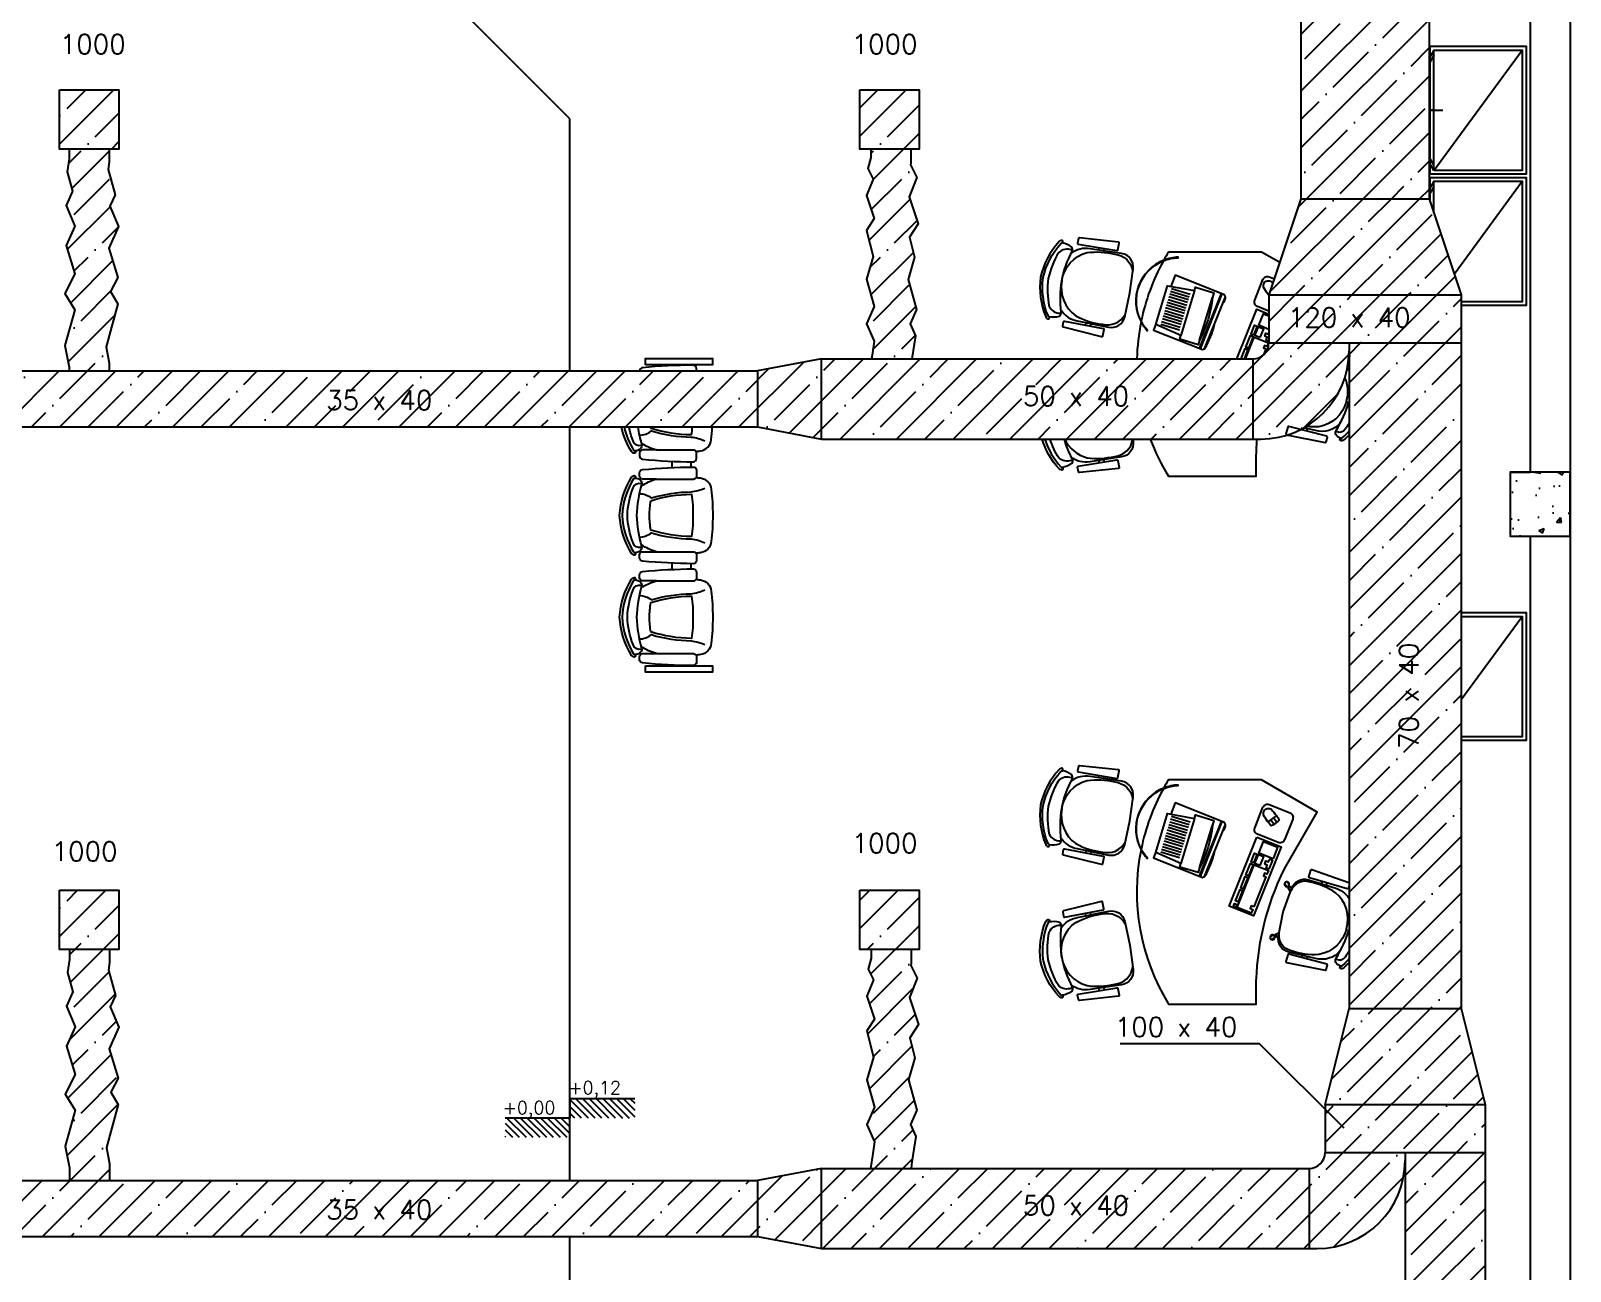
# Model space of a CAD drawing. Extents: x 372.3 to 443.5, y -41.5 to 0.6.
# Drawn here: x 420.88 to 430.5, y -18.03 to -10.28 of the extents above; entities that cross this region are included whole.
import ezdxf

# ---------------------------------------------------------------- set-up
doc = ezdxf.new("R2010")
doc.units = 0
doc.header["$MEASUREMENT"] = 0
doc.layers.get('0').update_dxf_attribs({"linetype": 'CONTINUOUS'})
for name, color, linetype in [('A1ALV50', 13, 'CONTINUOUS'), ('A1ALV70', 145, 'CONTINUOUS'), ('A1MOBI', 253, 'CONTINUOUS'), ('A2HACHU', 11, 'CONTINUOUS'), ('A2SIMBL', 30, 'CONTINUOUS'), ('A2TXT25', 4, 'CONTINUOUS'), ('AC-DUTOS', 14, 'CONTINUOUS'), ('AC-DUTOSARETIRAR', 252, 'CONTINUOUS'), ('AC-DUTOSMANTIDOS', 252, 'CONTINUOUS'), ('AC-TEXTO', 7, 'CONTINUOUS'), ('S1PISO3', 40, 'CONTINUOUS')]:
    doc.layers.add(name, color=color, linetype=linetype)
doc.styles.add('ROMANS', font='ROMANS.SHX')
doc.styles.add('SIMPLEX-08', font='simplex.shx', dxfattribs={"height": 0.08})
pattern_1 = [(45, (43.55946, 56.62904), (-0.1767767, 0.1767767), []), (45, (43.73624, 56.62904), (-0.1767767, 0.1767767), [0.3125, -0.0625, 0, -0.0625])]

# ---------------------------------------------------------------- blocks, each defined once
blk = doc.blocks.new('NIV-2')
at = {"layer": 'A2HACHU'}
h = blk.add_hatch(dxfattribs=at)
h.set_pattern_fill('ANSI31', color=256, scale=0.24, style=0)
h.set_pattern_definition([(135, (11.883554, -8.99856), (0.021213203, 0.021213203), [])])
h.paths.add_polyline_path([(-0.405, -0.1197), (0, -0.1197), (0, -0.2397), (-0.405, -0.2397)])
h.paths.add_polyline_path([(0, 0.0003), (0.405, 0.0003), (0.405, -0.1197), (0, -0.1197)])
for p, q in [((0, 0.0003), (0, -0.1197)), ((0.405, 0.0003), (0, 0.0003)), ((0, -0.1197), (-0.405, -0.1197))]:
    blk.add_line(p, q)
at = {"layer": 'A2TXT25', "style": 'SIMPLEX-08'}
for p in [(-0.0096, 0.0302), (-0.4198, -0.0947)]:
    blk.add_attdef('+0.00', p, '', height=0.08, dxfattribs=at)

msp = doc.modelspace()

# ---------------------------------------------------------------- hatches: boundary and pattern name
at = {"layer": 'A2HACHU'}
h = msp.add_hatch(dxfattribs=at)
h.set_pattern_fill('AR-CONC,_O', color=256, scale=0.05, double=1)
h.set_pattern_definition([(50, (387.43742, -23.28168), (0.35863, -0.031376), [0.0375, -0.4125]), (355, (387.43742, -23.28168), (-0.0693757, 0.376096), [0.03, -0.33]), (100.4514, (387.4673, -23.2843), (0.2892547, 0.3447198), [0.03187, -0.350571]), (46.1842, (387.4374, -23.1817), (0.5336205, -0.0827595), [0.05625, -0.61875]), (96.6356, (387.4819, -23.1886), (0.4673314, 0.487059), [0.047805, -0.5258565]), (351.1842, (387.4374, -23.1817), (0.467331, 0.487059), [0.045, -0.495]), (21, (387.48742, -23.20668), (0.2984535, -0.2013094), [0.0375, -0.4125]), (326, (387.48742, -23.20668), (0.1216577, 0.362575), [0.03, -0.33]), (71.4514, (387.5123, -23.22346), (0.4201113, 0.1612652), [0.03187, -0.350571]), (37.5, (387.43742, -23.28168), (0.00607993, 0.16644693), [0, -0.326, 0, -0.335, 0, -0.33125]), (7.5, (387.43742, -23.28168), (0.1315348, 0.19720586), [0, -0.191, 0, -0.3185, 0, -0.12625]), (327.5, (387.32592, -23.28168), (0.2669112, -0.01127744), [0, -0.125, 0, -0.39, 0, -0.5175]), (317.5, (387.27592, -23.28168), (0.2915931, 0.0500525), [0, -0.1625, 0, -0.259, 0, -0.3675])])
h.paths.add_polyline_path([(430.502, -13.0397), (430.252, -13.0397), (430.252, -13.0385), (430.127, -13.0385), (430.127, -13.4385), (430.252, -13.4385), (430.502, -13.4385)])
at = {"layer": 'AC-DUTOSARETIRAR'}
h = msp.add_hatch(dxfattribs=at)
h.set_pattern_fill('ANSI35', color=256, style=0)
h.set_pattern_definition(pattern_1)
h.paths.add_polyline_path([(429.82, -11.9318), (428.62, -11.9318), (428.62, -12.2318), (429.82, -12.2318)])
h.paths.add_polyline_path([(428.7427, -12.1626), (429.6598, -12.1626), (429.6598, -11.9826), (428.7427, -11.9826)], flags=24)
at = {"layer": 'AC-DUTOSMANTIDOS'}
h = msp.add_hatch(dxfattribs=at)
h.set_pattern_fill('ANSI35', color=256, style=0)
h.set_pattern_definition(pattern_1)
h.paths.add_polyline_path([(416.4345, -5.6503), (416.0645, -5.6503), (416.0645, -6.0203), (416.4345, -6.0203)])
h.paths.add_polyline_path([(420.4247, -7.515), (415.8469, -7.515), (415.8469, -7.715), (420.4247, -7.715)])
h.paths.add_polyline_path([(420.8247, -7.44), (420.4247, -7.515), (420.4247, -7.715), (420.8247, -7.79)])
h.paths.add_polyline_path([(425.4251, -7.44), (420.8247, -7.44), (420.8247, -7.79), (425.4251, -7.79)])
h.paths.add_polyline_path([(421.4293, -6.8276), (421.373, -6.6449), (421.4333, -6.5094), (421.3798, -6.3824), (421.4128, -6.311), (421.369, -6.1538), (421.3769, -6.1067), (421.3769, -6.0203), (421.1269, -6.0203), (421.1269, -6.0859), (421.1133, -6.1674), (421.1473, -6.2895), (421.1065, -6.3778), (421.1609, -6.5067), (421.1065, -6.6289), (421.1609, -6.8053), (421.0997, -6.9275), (421.1609, -7.0293), (421.0997, -7.2532), (421.1269, -7.389), (421.1269, -7.44), (421.3769, -7.44), (421.3769, -7.3642), (421.3565, -7.2621), (421.4302, -6.9921), (421.3848, -6.9165)])
h.paths.add_polyline_path([(421.4345, -5.6503), (421.0645, -5.6503), (421.0645, -6.0203), (421.4345, -6.0203)])
h.paths.add_polyline_path([(426.4078, -6.7008), (426.3769, -6.5773), (426.4307, -6.4928), (426.3744, -6.3243), (426.4229, -6.2033), (426.383, -6.1236), (426.3854, -6.1157), (426.3854, -6.0203), (426.1354, -6.0203), (426.1354, -6.0789), (426.115, -6.1468), (426.149, -6.2147), (426.1082, -6.3165), (426.1558, -6.459), (426.1082, -6.5336), (426.149, -6.6965), (426.1082, -6.839), (426.1558, -7.0087), (426.1082, -7.1173), (426.1558, -7.2259), (426.1422, -7.3141), (426.1349, -7.365), (426.3875, -7.365), (426.3895, -7.3508), (426.4139, -7.1921), (426.3812, -7.1173), (426.4206, -7.0272), (426.3681, -6.8397)])
h.paths.add_polyline_path([(426.4345, -5.6503), (426.0645, -5.6503), (426.0645, -6.0203), (426.4345, -6.0203)])
h.paths.add_polyline_path([(425.8251, -7.365), (425.4251, -7.44), (425.4251, -7.79), (425.8251, -7.865)])
h.paths.add_polyline_path([(428.22, -7.365), (425.8251, -7.365), (425.8251, -7.865), (428.22, -7.865)])
h.paths.add_polyline_path([(428.82, -7.315), (428.82, -7.2755, -0.414214), (428.8095, -7.265), (428.32, -7.265, -0.414214), (428.22, -7.365), (428.22, -7.865), (428.27, -7.865, 0.414214)])
h.paths.add_polyline_path([(428.8195, -7.0904), (428.8414, -7.265), (429.62, -7.265), (429.62, -6.965), (428.32, -6.965), (428.32, -7.265), (428.8038, -7.265)])
h.paths.add_polyline_path([(429.62, -7.265), (428.8305, -7.265, -0.414214), (428.82, -7.2755), (428.82, -7.315), (428.82, -11.3318), (429.62, -11.3318)])
h.paths.add_polyline_path([(429.47, -6.365), (428.47, -6.365), (428.32, -6.965), (429.62, -6.965)])
h.paths.add_polyline_path([(417.6793, -7.6869), (418.4993, -7.6869), (418.4993, -7.5069), (417.6793, -7.5069)], flags=9)
h.paths.add_polyline_path([(422.7169, -7.7127), (423.5369, -7.7127), (423.5369, -7.5327), (422.7169, -7.5327)], flags=24)
h.paths.add_polyline_path([(426.6903, -7.6995), (427.5103, -7.6995), (427.5103, -7.5195), (426.6903, -7.5195)], flags=24)
h.paths.add_polyline_path([(429.288, -9.4822), (429.288, -8.6622), (429.108, -8.6622), (429.108, -9.4822)], flags=24)
h.paths.add_polyline_path([(428.5184, -6.915), (429.4355, -6.915), (429.4355, -6.735), (428.5184, -6.735)], flags=24)
h = msp.add_hatch(dxfattribs=at)
h.set_pattern_fill('ANSI35', color=256, style=0)
h.set_pattern_definition(pattern_1)
h.paths.add_polyline_path([(420.4247, -12.4818), (415.7067, -12.4818), (415.7067, -12.6818), (420.4247, -12.6818)])
h.paths.add_polyline_path([(420.4247, -17.5388), (415.7067, -17.5388), (415.7067, -17.7388), (420.4247, -17.7388)])
h.paths.add_polyline_path([(420.8247, -17.4638), (420.4247, -17.5388), (420.4247, -17.7388), (420.8247, -17.8138)])
h.paths.add_polyline_path([(420.8247, -12.4068), (420.4247, -12.4818), (420.4247, -12.6818), (420.8247, -12.7568)])
h.paths.add_polyline_path([(425.4251, -12.4068), (420.8247, -12.4068), (420.8247, -12.7568), (425.4251, -12.7568)])
h.paths.add_polyline_path([(425.4251, -17.4638), (420.8247, -17.4638), (420.8247, -17.8138), (425.4251, -17.8138)])
h.paths.add_polyline_path([(421.4302, -16.9886), (421.3848, -16.913), (421.4293, -16.824), (421.373, -16.6413), (421.4333, -16.5059), (421.3798, -16.3789), (421.4128, -16.3075), (421.369, -16.1503), (421.3769, -16.1031), (421.3769, -16.0203), (421.1269, -16.0203), (421.1269, -16.0824), (421.1133, -16.1638), (421.1473, -16.286), (421.1065, -16.3742), (421.1609, -16.5032), (421.1065, -16.6253), (421.1609, -16.8018), (421.0997, -16.9239), (421.1609, -17.0257), (421.0997, -17.2497), (421.1269, -17.3854), (421.1269, -17.4638), (421.3769, -17.4638), (421.3769, -17.3606), (421.3565, -17.2586)])
h.paths.add_polyline_path([(421.4345, -15.6503), (421.0645, -15.6503), (421.0645, -16.0203), (421.4345, -16.0203)])
h.paths.add_polyline_path([(421.4345, -10.6503), (421.0645, -10.6503), (421.0645, -11.0203), (421.4345, -11.0203)])
h.paths.add_polyline_path([(421.3777, -11.3771), (421.4107, -11.3057), (421.3669, -11.1485), (421.3748, -11.1013), (421.3748, -11.0203), (421.1248, -11.0203), (421.1248, -11.0806), (421.1112, -11.1621), (421.1452, -11.2842), (421.1044, -11.3724), (421.1588, -11.5014), (421.1044, -11.6235), (421.1588, -11.8), (421.0976, -11.9222), (421.1588, -12.024), (421.0976, -12.2479), (421.1248, -12.3836), (421.1248, -12.4068), (421.3748, -12.4068), (421.3748, -12.3589), (421.3544, -12.2568), (421.4281, -11.9868), (421.3827, -11.9112), (421.4272, -11.8222), (421.3709, -11.6395), (421.4312, -11.5041)])
h.paths.add_polyline_path([(426.4286, -11.4875), (426.3723, -11.319), (426.4208, -11.1979), (426.3809, -11.1183), (426.3833, -11.1103), (426.3833, -11.0203), (426.1333, -11.0203), (426.1333, -11.0736), (426.1129, -11.1415), (426.1469, -11.2093), (426.1061, -11.3111), (426.1537, -11.4537), (426.1061, -11.5283), (426.1469, -11.6912), (426.1061, -11.8337), (426.1537, -12.0034), (426.1061, -12.112), (426.1537, -12.2205), (426.1401, -12.3088), (426.1368, -12.3318), (426.3895, -12.3318), (426.4119, -12.1868), (426.3791, -12.112), (426.4185, -12.0219), (426.366, -11.8344), (426.4057, -11.6955), (426.3748, -11.5719)])
h.paths.add_polyline_path([(426.4345, -10.6503), (426.0645, -10.6503), (426.0645, -11.0203), (426.4345, -11.0203)])
h.paths.add_polyline_path([(425.8251, -12.3318), (425.4251, -12.4068), (425.4251, -12.7568), (425.8251, -12.8318)])
h.paths.add_polyline_path([(425.8251, -17.3888), (425.4251, -17.4638), (425.4251, -17.8138), (425.8251, -17.8888)])
h.paths.add_polyline_path([(426.3681, -16.8362), (426.4078, -16.6973), (426.3769, -16.5737), (426.4307, -16.4893), (426.3744, -16.3208), (426.4229, -16.1997), (426.383, -16.1201), (426.3854, -16.1121), (426.3854, -16.0203), (426.1354, -16.0203), (426.1354, -16.0754), (426.115, -16.1433), (426.149, -16.2111), (426.1082, -16.3129), (426.1558, -16.4555), (426.1082, -16.5301), (426.149, -16.693), (426.1082, -16.8355), (426.1558, -17.0052), (426.1082, -17.1137), (426.1558, -17.2223), (426.1422, -17.3106), (426.131, -17.3888), (426.3836, -17.3888), (426.3895, -17.3473), (426.4139, -17.1886), (426.3812, -17.1137), (426.4206, -17.0237)])
h.paths.add_polyline_path([(426.4345, -15.6503), (426.0645, -15.6503), (426.0645, -16.0203), (426.4345, -16.0203)])
h.paths.add_polyline_path([(417.685, -12.6735), (418.505, -12.6735), (418.505, -12.4935), (417.685, -12.4935)], flags=24)
h.paths.add_polyline_path([(417.6446, -17.7283), (418.4646, -17.7283), (418.4646, -17.5483), (417.6446, -17.5483)], flags=24)
h.paths.add_polyline_path([(422.7169, -12.6794), (423.5369, -12.6794), (423.5369, -12.4994), (422.7169, -12.4994)], flags=24)
h.paths.add_polyline_path([(422.7169, -17.7365), (423.5369, -17.7365), (423.5369, -17.5565), (422.7169, -17.5565)], flags=24)
h = msp.add_hatch(dxfattribs=at)
h.set_pattern_fill('ANSI35', color=256, style=0)
h.set_pattern_definition(pattern_1)
h.paths.add_polyline_path([(428.52, -12.3318), (425.8251, -12.3318), (425.8251, -12.8318), (428.52, -12.8318)])
h.paths.add_polyline_path([(428.87, -17.3888), (425.8251, -17.3888), (425.8251, -17.8888), (428.87, -17.8888)])
h.paths.add_polyline_path([(429.47, -17.3388), (429.47, -17.2888), (428.97, -17.2888, -0.414214), (428.87, -17.3888), (428.87, -17.8888), (428.92, -17.8888, 0.414214)])
h.paths.add_polyline_path([(429.97, -16.9888), (428.97, -16.9888), (428.97, -17.2888), (429.97, -17.2888)])
h.paths.add_polyline_path([(429.82, -16.3888), (429.12, -16.3888), (428.97, -16.9888), (429.97, -16.9888)])
h.paths.add_polyline_path([(429.82, -12.2318), (429.12, -12.2318), (429.12, -12.2818), (429.12, -12.3059, -0.396018), (429.1235, -12.3124), (429.12, -12.325), (429.12, -16.3888), (429.82, -16.3888)])
h.paths.add_polyline_path([(429.12, -12.2818), (429.12, -12.2318), (428.62, -12.2318, -0.414214), (428.52, -12.3318), (428.52, -12.8318), (428.57, -12.8318, 0.076637), (428.7357, -12.8062), (428.7304, -12.8052, -0.455978), (428.7259, -12.7985), (428.7386, -12.7518), (428.7437, -12.7531, -0.006015), (428.7438, -12.7532), (428.8183, -12.7726, 0.282815)])
h.paths.add_polyline_path([(429.62, -11.3318), (428.82, -11.3318), (428.62, -11.9318), (429.82, -11.9318)])
h.paths.add_polyline_path([(427.07, -12.6536), (427.89, -12.6536), (427.89, -12.4736), (427.07, -12.4736)], flags=24)
h.paths.add_polyline_path([(427.07, -17.7107), (427.89, -17.7107), (427.89, -17.5307), (427.07, -17.5307)], flags=24)
h.paths.add_polyline_path([(429.5843, -14.7806), (429.5843, -13.9606), (429.4043, -13.9606), (429.4043, -14.7806)], flags=24)
h = msp.add_hatch(dxfattribs=at)
h.set_pattern_fill('ANSI35', color=256, style=0)
h.set_pattern_definition(pattern_1)
h.paths.add_polyline_path([(426.4345, -20.6503), (426.0645, -20.6503), (426.0645, -21.0203), (426.4345, -21.0203)])
h.paths.add_polyline_path([(426.3744, -21.3196), (426.4229, -21.1985), (426.383, -21.1189), (426.3854, -21.1109), (426.3854, -21.0203), (426.1354, -21.0203), (426.1354, -21.0742), (426.115, -21.1421), (426.149, -21.2099), (426.1082, -21.3117), (426.1558, -21.4543), (426.1082, -21.5289), (426.149, -21.6918), (426.1082, -21.8343), (426.1558, -22.004), (426.1082, -22.1126), (426.1558, -22.2211), (426.149, -22.2653), (426.4019, -22.2653), (426.4139, -22.1874), (426.3812, -22.1126), (426.4206, -22.0225), (426.3681, -21.835), (426.4078, -21.6961), (426.3769, -21.5725), (426.4307, -21.4881)])
h.paths.add_polyline_path([(425.8251, -22.2653), (425.4251, -22.3403), (425.4251, -22.6903), (425.8251, -22.7653)])
h.paths.add_polyline_path([(429.37, -22.2653), (425.8251, -22.2653), (425.8251, -22.7653), (429.37, -22.7653)])
h.paths.add_polyline_path([(429.97, -22.2153), (429.97, -22.1653), (429.47, -22.1653, -0.414214), (429.37, -22.2653), (429.37, -22.7653), (429.42, -22.7653, 0.414214)])
h.paths.add_polyline_path([(429.97, -17.2888), (429.47, -17.2888), (429.47, -17.3388), (429.47, -22.1653), (429.97, -22.1653)])
h.paths.add_polyline_path([(427.07, -22.5872), (427.89, -22.5872), (427.89, -22.4072), (427.07, -22.4072)], flags=24)
h.paths.add_polyline_path([(429.798, -19.3795), (429.798, -18.5595), (429.618, -18.5595), (429.618, -19.3795)], flags=24)

# ---------------------------------------------------------------- linework, layer by layer
at = {"layer": 'A1ALV50', "ltscale": 0.2}
for p, q in [((430.502, -0.4846), (430.502, -36.8985)), ((430.252, -8.2885), (430.252, -13.0385)), ((430.252, -13.4385), (430.252, -18.1885))]:
    msp.add_line(p, q, dxfattribs=at)
at = {"layer": 'A1ALV70', "ltscale": 0.2}
msp.add_lwpolyline([(430.127, -13.0385), (430.252, -13.0385), (430.127, -13.0385), (430.127, -13.4385), (430.252, -13.4385), (430.502, -13.4385), (430.502, -13.0397), (430.252, -13.0397)], dxfattribs=at)
at = {"layer": 'A1MOBI'}
for p, q in [((429.65, -10.4021), (429.62, -10.454)), ((429.65, -10.4341), (429.62, -10.486)), ((429.65, -11.1541), (430.202, -10.4021)), ((429.626, -10.7781), (429.706, -10.7781)), ((429.65, -11.1221), (429.62, -11.0703)), ((429.65, -11.1541), (429.62, -11.1023)), ((429.65, -11.222), (429.62, -11.2738)), ((429.7766, -11.8015), (430.202, -11.222)), ((429.65, -11.254), (429.62, -11.3058)), ((427.5558, -11.6511), (427.5586, -11.6357)), ((427.5875, -11.6557), (427.5902, -11.6409)), ((428.1222, -11.9453), (428.0054, -11.9102)), ((428.1274, -11.9281), (428.0106, -11.8929)), ((428.1865, -12.2661), (428.3233, -11.9232)), ((428.1911, -12.2679), (428.3279, -11.925)), ((428.6145, -11.9271), (428.6238, -11.9204)), ((428.0912, -12.0483), (427.9744, -12.0132)), ((428.0963, -12.0315), (427.9795, -11.9963)), ((428.1015, -12.0142), (427.9847, -11.9791)), ((428.1067, -11.997), (427.9899, -11.9619)), ((428.1119, -11.9798), (427.9951, -11.9446)), ((428.1171, -11.9625), (428.0003, -11.9274)), ((427.4753, -12.1043), (427.4726, -12.1197)), ((427.5066, -12.1109), (427.504, -12.1257)), ((428.0601, -12.1518), (427.9433, -12.1166)), ((428.0653, -12.1345), (427.9485, -12.0994)), ((428.0705, -12.1173), (427.9537, -12.0821)), ((428.0757, -12.1), (427.9589, -12.0649)), ((428.0809, -12.0828), (427.9641, -12.0477)), ((428.0861, -12.0656), (427.9693, -12.0304)), ((424.8889, -12.3689), (424.8889, -12.3739)), ((425.0089, -12.3689), (425.0089, -12.3706)), ((428.8264, -12.7594), (428.8225, -12.7739)), ((428.8576, -12.7669), (428.8535, -12.7819)), ((424.8889, -12.971), (424.8889, -13.0103)), ((425.0089, -12.9742), (425.0089, -13.0071)), ((427.5558, -12.9658), (427.5586, -12.9812)), ((427.5875, -12.9612), (427.5902, -12.976)), ((424.8889, -13.6075), (424.8889, -13.6468)), ((425.0089, -13.6107), (425.0089, -13.6435)), ((429.82, -14.46), (430.202, -13.9397)), ((424.8889, -14.2439), (424.8889, -14.2489)), ((425.0089, -14.2471), (425.0089, -14.2489)), ((427.5558, -14.9484), (427.5586, -14.933)), ((427.5875, -14.953), (427.5902, -14.9382)), ((428.1274, -15.2253), (428.0106, -15.1902)), ((428.6145, -15.2244), (428.6671, -15.1863)), ((428.1015, -15.3115), (427.9847, -15.2764)), ((428.1067, -15.2943), (427.9899, -15.2592)), ((428.1119, -15.2771), (427.9951, -15.2419)), ((428.1171, -15.2598), (428.0003, -15.2247)), ((428.1222, -15.2426), (428.0054, -15.2074)), ((428.1865, -15.5633), (428.3233, -15.2205)), ((428.1911, -15.5652), (428.3279, -15.2223)), ((428.6321, -15.2117), (428.6516, -15.2387)), ((428.6496, -15.199), (428.6691, -15.226)), ((428.0705, -15.4146), (427.9537, -15.3794)), ((428.0757, -15.3973), (427.9589, -15.3622)), ((428.0809, -15.3801), (427.9641, -15.345)), ((428.0861, -15.3629), (427.9693, -15.3277)), ((428.0912, -15.3456), (427.9744, -15.3105)), ((428.0963, -15.3288), (427.9795, -15.2936)), ((427.4753, -15.4016), (427.4726, -15.417)), ((427.5066, -15.4082), (427.504, -15.423)), ((428.0601, -15.449), (427.9433, -15.4139)), ((428.0653, -15.4318), (427.9485, -15.3967)), ((428.7311, -15.6285), (428.7177, -15.6093)), ((428.7466, -15.6177), (428.7332, -15.5985)), ((428.948, -15.6106), (428.9519, -15.5961)), ((428.9786, -15.62), (428.9827, -15.6049)), ((427.4753, -15.8098), (427.4726, -15.7945)), ((427.5066, -15.8032), (427.504, -15.7885)), ((428.6486, -15.9313), (428.6274, -15.941)), ((428.6565, -15.9485), (428.6352, -15.9582)), ((428.8264, -16.0567), (428.8225, -16.0712)), ((428.8576, -16.0641), (428.8535, -16.0792)), ((427.5558, -16.2631), (427.5586, -16.2785)), ((427.5875, -16.2585), (427.5902, -16.2733))]:
    msp.add_line(p, q, dxfattribs=at)
for points in [[(429.626, -11.1781), (429.626, -10.3781), (430.226, -10.3781), (430.226, -11.1781)], [(429.65, -11.1541), (429.65, -10.4021), (430.202, -10.4021), (430.202, -11.1541)], [(428.4915, -12.2644), (428.4757, -12.2581), (428.5046, -12.1856), (428.5204, -12.1919)], [(428.5239, -12.1831), (428.5081, -12.1768), (428.5303, -12.1211), (428.5461, -12.1274)], [(428.5629, -12.1987), (428.5313, -12.1861), (428.5535, -12.1304), (428.5851, -12.143)], [(428.5432, -15.3186), (428.6961, -15.3796), (428.5242, -15.8105), (428.3713, -15.7495)], [(428.6453, -15.454), (428.557, -15.4188), (428.5859, -15.3464), (428.6742, -15.3816)], [(428.4915, -15.5617), (428.4757, -15.5554), (428.5046, -15.4829), (428.5204, -15.4892)], [(428.5239, -15.4804), (428.5081, -15.4741), (428.5303, -15.4184), (428.5461, -15.4247)], [(428.5629, -15.496), (428.5313, -15.4834), (428.5535, -15.4277), (428.5851, -15.4402)], [(428.6195, -15.5186), (428.6021, -15.5116), (428.6093, -15.4935), (428.5935, -15.4872), (428.6013, -15.4677), (428.6171, -15.474), (428.6243, -15.4559), (428.6418, -15.4628)], [(428.5253, -15.755), (428.5095, -15.7487), (428.5032, -15.7645), (428.519, -15.7708), (428.5097, -15.794), (428.4215, -15.7588), (428.5278, -15.4922), (428.616, -15.5274), (428.6068, -15.5506), (428.591, -15.5443), (428.5847, -15.5601), (428.6005, -15.5664)], [(428.459, -15.643), (428.4433, -15.6367), (428.4721, -15.5642), (428.4879, -15.5705)], [(428.4266, -15.7242), (428.4108, -15.7179), (428.4397, -15.6455), (428.4555, -15.6518)], [(428.4203, -15.74), (428.414, -15.7558), (428.3982, -15.7495), (428.4045, -15.7337)]]:
    msp.add_lwpolyline(points, close=True, dxfattribs=at)
for points in [[(429.626, -11.3495), (429.626, -11.198), (430.226, -11.198), (430.226, -11.998), (429.82, -11.998)], [(429.65, -11.4215), (429.65, -11.222), (430.202, -11.222), (430.202, -11.974), (429.82, -11.974)], [(427.915, -12.1083), (427.898, -12.151), (428.2051, -12.2735), (428.2181, -12.2679), (428.3474, -11.9436), (428.3418, -11.9306), (428.0348, -11.8081), (428.0066, -11.8787)], [(428.1536, -11.9045), (428.0689, -12.1858)], [(428.1865, -12.2142), (428.2669, -11.9469)], [(428.3349, -11.9749), (428.3391, -11.9766), (428.3485, -11.9529), (428.3444, -11.9512)], [(428.4194, -12.3318), (428.5432, -12.0213), (428.62, -12.0519)], [(428.62, -12.1467), (428.557, -12.1215), (428.5859, -12.0491), (428.62, -12.0627)], [(428.4732, -12.3318), (428.5278, -12.1949), (428.616, -12.2301), (428.6068, -12.2533), (428.591, -12.247), (428.5847, -12.2628), (428.6005, -12.2691), (428.5851, -12.3077)], [(428.62, -12.22), (428.6195, -12.2213), (428.6021, -12.2143), (428.6093, -12.1962), (428.5935, -12.1899), (428.6013, -12.1704), (428.6171, -12.1767), (428.62, -12.1694)], [(428.4463, -12.3318), (428.4721, -12.2669), (428.4879, -12.2732), (428.4646, -12.3318)], [(424.7242, -12.3689), (424.7242, -12.3689), (424.7242, -12.3289), (425.1442, -12.3289), (425.1442, -12.3689), (424.7242, -12.3689)], [(429.82, -13.9157), (430.226, -13.9157), (430.226, -14.7157), (429.82, -14.7157)], [(429.82, -13.9397), (430.202, -13.9397), (430.202, -14.6917), (429.82, -14.6917)], [(424.7242, -14.2489), (425.1442, -14.2489), (425.1442, -14.2889), (424.7242, -14.2889), (424.7242, -14.2489), (424.7242, -14.2489)], [(427.915, -15.4056), (427.898, -15.4483), (428.2051, -15.5708), (428.2181, -15.5652), (428.3474, -15.2409), (428.3418, -15.2279), (428.0348, -15.1054), (428.0066, -15.176)], [(428.1536, -15.2018), (428.0689, -15.4831)], [(428.1865, -15.5115), (428.2669, -15.2442)], [(428.3349, -15.2722), (428.3391, -15.2738), (428.3485, -15.2502), (428.3444, -15.2485)]]:
    msp.add_lwpolyline(points, dxfattribs=at)
for points in [[(427.1932, -11.8204, 0.132145), (427.2251, -12.068, 0.124165), (427.2345, -12.0789, 1.038498), (427.2457, -12.0669, 0.123952), (427.311, -12.0638, 0.264841), (427.3221, -12.0398, -0.070376), (427.3251, -11.8439, -0.070376), (427.3898, -11.6588, 0.264841), (427.3876, -11.6325, 0.123952), (427.3275, -11.6071, 1.038498), (427.321, -11.592, 0.124165), (427.3085, -11.599, 0.132145)], [(427.6842, -11.6077, 0.414214), (427.6798, -11.6016), (427.4354, -11.5755, 0.414214), (427.4292, -11.5798), (427.4242, -11.6082, 0.414214), (427.4285, -11.6144), (427.6704, -11.6545, 0.414214), (427.6766, -11.6502)], [(427.8206, -12.1002, 0.061905), (427.8596, -12.1555), (427.8619, -12.1535, -0.065281), (427.8215, -12.0955, -0.440786), (427.9603, -11.7191, -0.087098), (428.0521, -11.6992), (428.052, -11.6962, 0.083712), (427.9626, -11.7149, 0.448839)], [(428.2669, -11.9469, -0.09377), (428.1865, -12.2142), (428.1778, -12.2433), (428.0621, -12.2085), (428.0689, -12.1858), (427.9123, -12.1175), (427.9852, -11.875), (428.1536, -11.9045), (428.16, -11.883), (428.2757, -11.9178)], [(427.5808, -12.1892, -0.414214), (427.5746, -12.1936), (427.3362, -12.1338, -0.414214), (427.3319, -12.1276), (427.3369, -12.0993, -0.414214), (427.3431, -12.0949), (427.584, -12.1406, -0.414214), (427.5883, -12.1468)], [(428.7259, -12.7985, 0.414214), (428.7296, -12.805), (428.9707, -12.8529, 0.414214), (428.9773, -12.8492), (428.9849, -12.8214, 0.414214), (428.9811, -12.8149), (428.7438, -12.7532, 0.414214), (428.7372, -12.7569)], [(427.6842, -13.0092, -0.414214), (427.6798, -13.0153), (427.4354, -13.0414, -0.414214), (427.4292, -13.0371), (427.4242, -13.0087, -0.414214), (427.4285, -13.0025), (427.6704, -12.9624, -0.414214), (427.6766, -12.9668)], [(424.5631, -13.309, -0.132145), (424.6378, -13.0709, -0.124165), (424.6489, -13.0618, -1.038498), (424.6579, -13.0755, -0.208847), (424.6939, -13.09, -0.264841), (424.7006, -13.1156, 0.070376), (424.6693, -13.309, 0.070376), (424.7006, -13.5025, -0.264841), (424.6939, -13.5281, -0.208847), (424.6579, -13.5426, -1.038498), (424.6489, -13.5563, -0.124165), (424.6378, -13.5472, -0.132145)], [(425.0211, -13.3089, -0.042332), (425.012, -13.4408, -0.074613), (424.7573, -13.4004, -0.02851), (424.7496, -13.3089, -0.02851), (424.7573, -13.2174, -0.074613), (425.012, -13.177, -0.042332)], [(424.5631, -13.9455, -0.132145), (424.6378, -13.7073, -0.124165), (424.6489, -13.6983, -1.038498), (424.6579, -13.712, -0.208847), (424.6939, -13.7265, -0.264841), (424.7006, -13.752, 0.070376), (424.6693, -13.9455, 0.070376), (424.7006, -14.139, -0.264841), (424.6939, -14.1645, -0.208847), (424.6579, -14.179, -1.038498), (424.6489, -14.1927, -0.124165), (424.6378, -14.1836, -0.132145)], [(425.0211, -13.9453, -0.042332), (425.012, -14.0773, -0.074613), (424.7573, -14.0368, -0.02851), (424.7496, -13.9453, -0.02851), (424.7573, -13.8538, -0.074613), (425.012, -13.8134, -0.042332)], [(427.1932, -15.1177, 0.132145), (427.2251, -15.3653, 0.124165), (427.2345, -15.3762, 1.038498), (427.2457, -15.3642, 0.123952), (427.311, -15.3611, 0.264841), (427.3221, -15.3371, -0.070376), (427.3251, -15.1411, -0.070376), (427.3898, -14.9561, 0.264841), (427.3876, -14.9298, 0.123952), (427.3275, -14.9044, 1.038498), (427.321, -14.8893, 0.124165), (427.3085, -14.8963, 0.132145)], [(427.6842, -14.905, 0.414214), (427.6798, -14.8988), (427.4354, -14.8728, 0.414214), (427.4292, -14.8771), (427.4242, -14.9055, 0.414214), (427.4285, -14.9117), (427.6704, -14.9518, 0.414214), (427.6766, -14.9474)], [(427.8206, -15.3974, 0.061905), (427.8596, -15.4528), (427.8619, -15.4508, -0.065281), (427.8215, -15.3928, -0.440786), (427.9603, -15.0164, -0.087098), (428.0521, -14.9964), (428.052, -14.9934, 0.083712), (427.9626, -15.0122, 0.448839)], [(428.2669, -15.2442, -0.09377), (428.1865, -15.5115), (428.1778, -15.5406), (428.0621, -15.5058), (428.0689, -15.4831), (427.9123, -15.4148), (427.9852, -15.1723), (428.1536, -15.2018), (428.16, -15.1802), (428.2757, -15.215)], [(428.5307, -15.262), (428.5826, -15.1319, -0.414214), (428.6215, -15.1152), (428.7516, -15.167, -0.414214), (428.7683, -15.206), (428.7165, -15.3361, -0.414214), (428.6775, -15.3528), (428.5474, -15.301, -0.414214)], [(428.5865, -15.1813, -0.092672), (428.5853, -15.1679, -0.102508), (428.5893, -15.1551, -0.109899), (428.5976, -15.1457, -0.109899), (428.6091, -15.1407, -0.102508), (428.6225, -15.1409, -0.092672), (428.635, -15.1462, -0.027602), (428.6644, -15.1825, -0.021345), (428.6843, -15.2126, -0.074902), (428.6341, -15.2489, -0.021345), (428.6117, -15.2206, -0.027602)], [(427.5808, -15.4865, -0.414214), (427.5746, -15.4908), (427.3362, -15.4311, -0.414214), (427.3319, -15.4249), (427.3369, -15.3966, -0.414214), (427.3431, -15.3922), (427.584, -15.4379, -0.414214), (427.5883, -15.4441)], [(427.5808, -15.725, 0.414214), (427.5746, -15.7206), (427.3362, -15.7804, 0.414214), (427.3319, -15.7866), (427.3369, -15.8149, 0.414214), (427.3431, -15.8193), (427.584, -15.7736, 0.414214), (427.5883, -15.7674)], [(427.1932, -16.0938, -0.132145), (427.2251, -15.8462, -0.124165), (427.2345, -15.8353, -1.038498), (427.2457, -15.8473, -0.123952), (427.311, -15.8504, -0.264841), (427.3221, -15.8744, 0.070376), (427.3251, -16.0703, 0.070376), (427.3898, -16.2553, -0.264841), (427.3876, -16.2817, -0.123952), (427.3275, -16.3071, -1.038498), (427.321, -16.3222, -0.124165), (427.3085, -16.3152, -0.132145)], [(428.7259, -16.0958, 0.414214), (428.7296, -16.1023), (428.9707, -16.1502, 0.414214), (428.9773, -16.1465), (428.9849, -16.1187, 0.414214), (428.9811, -16.1122), (428.7438, -16.0505, 0.414214), (428.7372, -16.0542)], [(427.6842, -16.3064, -0.414214), (427.6798, -16.3126), (427.4354, -16.3387, -0.414214), (427.4292, -16.3343), (427.4242, -16.306, -0.414214), (427.4285, -16.2998), (427.6704, -16.2597, -0.414214), (427.6766, -16.264)]]:
    msp.add_lwpolyline(points, format="xyb", close=True, dxfattribs=at)
for points in [[(427.2457, -12.0669, -0.054815), (427.2437, -12.0658, -0.122717), (427.2395, -12.0609, -0.130999), (427.209, -11.8232, -0.130999), (427.3195, -11.6106, -0.122717), (427.3251, -11.6075, -0.054815), (427.3275, -11.6071)], [(427.3869, -11.6515, 0.28187), (427.306, -11.6667, 0.077014), (427.2406, -11.8288, 0.077014), (427.2461, -12.0036, 0.28187), (427.3169, -12.0457)], [(427.3204, -12.0255, 0.211149), (427.422, -12.0931), (427.6177, -12.1334, 0.412043), (427.7186, -12.0681), (427.751, -11.9196), (427.7718, -11.769, 0.412043), (427.6995, -11.6729), (427.502, -11.6433, 0.211149), (427.3833, -11.6717)], [(427.3258, -11.844, -0.296434), (427.4839, -11.6674, -0.090575), (427.6569, -11.6767, -0.340755), (427.7691, -11.7832)], [(427.9603, -11.7191, 0.075445), (427.8215, -12.0955)], [(428.6873, -11.73), (428.5738, -11.6644), (427.9921, -11.6644, 0.010935), (427.9626, -11.7149)], [(428.62, -12.0326), (428.5474, -12.0037, -0.414214), (428.5307, -11.9647), (428.5826, -11.8346, -0.414214), (428.6215, -11.8179), (428.6537, -11.8307)], [(427.3258, -11.844, 0.298018), (427.4138, -12.0621, 0.102861), (427.5789, -12.1151, 0.340755), (427.721, -12.0538)], [(428.62, -11.9344, -0.008211), (428.6117, -11.9233, -0.027602), (428.5865, -11.8841, -0.092672), (428.5853, -11.8706, -0.102508), (428.5893, -11.8578, -0.109899), (428.5976, -11.8484, -0.109899), (428.6091, -11.8434, -0.102508), (428.6225, -11.8436, -0.092672), (428.635, -11.849, -0.008233), (428.6442, -11.8594, -0.008233)], [(427.8206, -12.1002, 0.043664), (427.7946, -12.3318, 0.043664)], [(429.1195, -12.3058), (429.1197, -12.3058, -0.414214), (429.1235, -12.3124), (429.1175, -12.3343)], [(425.0436, -12.4068), (425.0436, -12.3905, 0.415884), (425.0235, -12.3705, 0.022505), (424.7063, -12.3866, 0.386453), (424.6882, -12.4065), (424.6882, -12.4068)], [(429.1093, -12.3899, -0.030816), (429.12, -12.4051)], [(429.1041, -12.5954, 0.178973), (429.0947, -12.4467, 0.178973)], [(429.1041, -12.5954, -0.297383), (428.9312, -12.7551, -0.045682), (428.8528, -12.7535, -0.045682)], [(429.12, -12.8052, -0.023945), (429.0875, -12.8377, -0.124165), (429.0744, -12.8436, -1.038498), (429.0694, -12.828, -0.208847), (429.0385, -12.8045, -0.264841), (429.0387, -12.7781, 0.070376), (429.1198, -12.5997, 0.000371), (429.12, -12.5987, 0.000371)], [(424.6761, -12.7568, 0.040092), (424.7006, -12.8661, -0.264841), (424.6939, -12.8916, -0.208847), (424.6579, -12.9061, -1.038498), (424.6489, -12.9198, -0.124165), (424.6378, -12.9107, -0.087378), (424.5741, -12.7568, -0.087378)], [(424.5905, -12.7568, 0.084747), (424.6507, -12.9013, 0.122717), (424.6557, -12.9054, 0.054815), (424.6579, -12.9061)], [(424.6965, -12.8728, -0.405482), (424.6472, -12.8437, -0.039693), (424.622, -12.7568, -0.039693)], [(424.6855, -12.8089, 0.152935), (424.7619, -12.7811, 0.071215), (425.0095, -12.8193, -0.06991), (425.0961, -12.8432, -0.06991)], [(424.6978, -12.8569, 0.072739), (424.7938, -12.8994), (424.7082, -12.8994, 0.414214), (424.6882, -12.9194), (424.6882, -12.9383, 0.386453), (424.7063, -12.9582, 0.022505), (425.0235, -12.9743, 0.415884), (425.0436, -12.9543), (425.0436, -12.9194, 0.13244), (425.0409, -12.9093, 0.010796), (425.0673, -12.9061, 0.340699), (425.1353, -12.836, 0.013773), (425.1421, -12.7568, 0.013773)], [(424.7563, -12.7568, 0.002243), (424.7573, -12.7639, 0.074613), (425.012, -12.8044, 0.015324), (425.0179, -12.7568, 0.015324)], [(429.0655, -12.7323, -0.290935), (428.9106, -12.7795), (428.8379, -12.7621)], [(429.12, -12.7348, -0.018867), (429.0961, -12.7706, -0.405482), (429.0409, -12.7857)], [(429.0694, -12.828, 0.054815), (429.0717, -12.8278, 0.122717), (429.0776, -12.8252, 0.033024), (429.12, -12.7809, 0.033024)], [(427.3394, -12.8318, 0.048695), (427.3898, -12.9581, -0.264841), (427.3876, -12.9844, -0.123952), (427.3275, -13.0098, -1.038498), (427.321, -13.0249, -0.124165), (427.3085, -13.0179, -0.112875), (427.2024, -12.8318, -0.112875)], [(427.2192, -12.8318, 0.109492), (427.3195, -13.0063, 0.122717), (427.3251, -13.0094, 0.054815), (427.3275, -13.0098)], [(427.3869, -12.9654, -0.28187), (427.306, -12.9502, -0.057066), (427.2526, -12.8318, -0.057066)], [(427.3437, -12.8318, 0.220707), (427.4839, -12.9495, 0.090575), (427.6569, -12.9402, 0.340755), (427.7691, -12.8337)], [(427.7695, -12.8318), (427.7718, -12.8479, -0.412043), (427.6995, -12.944), (427.502, -12.9736, -0.211149), (427.3833, -12.9452)], [(427.8785, -12.8318, 0.048525), (427.9921, -13.0644), (428.5401, -13.0644), (428.5401, -12.9694, -0.02045), (428.5459, -12.8318)], [(424.7938, -12.8994), (425.0236, -12.8994, -0.267119), (425.0409, -12.9093)], [(424.6579, -13.0755, 0.054815), (424.6557, -13.0763, 0.122717), (424.6507, -13.0804, 0.130999), (424.5791, -13.309, 0.130999), (424.6507, -13.5377, 0.122717), (424.6557, -13.5418, 0.054815), (424.6579, -13.5426)], [(424.6979, -13.1244, -0.072642), (424.7938, -13.0819), (424.7082, -13.0819, -0.414214), (424.6882, -13.0619), (424.6882, -13.043, -0.386453), (424.7063, -13.0231, -0.022505), (425.0235, -13.007, -0.415884), (425.0436, -13.027), (425.0436, -13.0619, -0.13244), (425.0409, -13.072, -0.010796), (425.0673, -13.0752, -0.340699), (425.1353, -13.1453, -0.028396), (425.1446, -13.3089, -0.028396), (425.1353, -13.4724, -0.340699), (425.0673, -13.5425, -0.010796), (425.0409, -13.5458, -0.13244), (425.0436, -13.5558), (425.0436, -13.5908, -0.415884), (425.0235, -13.6108, -0.022505), (424.7063, -13.5947, -0.386453), (424.6882, -13.5748), (424.6882, -13.5558, -0.414214), (424.7082, -13.5358), (424.7938, -13.5358, -0.072739), (424.6978, -13.4933, -0.261055)], [(424.7938, -13.0819), (425.0236, -13.0819, 0.267119), (425.0409, -13.072)], [(424.6965, -13.5093, -0.405482), (424.6472, -13.4802, -0.077014), (424.6112, -13.309, -0.077014), (424.6472, -13.1379, -0.405482), (424.6965, -13.1088)], [(424.6855, -13.1725, -0.1528), (424.7619, -13.2002, -0.071215), (425.0095, -13.162, 0.06991), (425.0961, -13.1381, 0.06991)], [(424.6855, -13.4453, 0.152935), (424.7619, -13.4175, 0.071215), (425.0095, -13.4558, -0.06991), (425.0961, -13.4797, -0.06991)], [(424.7938, -13.5358), (425.0236, -13.5358, -0.267119), (425.0409, -13.5458)], [(424.6979, -13.7608, -0.072642), (424.7938, -13.7184), (424.7082, -13.7184, -0.414214), (424.6882, -13.6984), (424.6882, -13.6794, -0.386453), (424.7063, -13.6595, -0.022505), (425.0235, -13.6434, -0.415884), (425.0436, -13.6634), (425.0436, -13.6984, -0.13244), (425.0409, -13.7084, -0.010796), (425.0673, -13.7117, -0.340699), (425.1353, -13.7818, -0.028396), (425.1446, -13.9453, -0.028396), (425.1353, -14.1089, -0.340699), (425.0673, -14.179, -0.010796), (425.0409, -14.1822, -0.13244), (425.0436, -14.1923), (425.0436, -14.2272, -0.415884), (425.0235, -14.2472, -0.022505), (424.7063, -14.2311, -0.386453), (424.6882, -14.2112), (424.6882, -14.1923, -0.414214), (424.7082, -14.1723), (424.7938, -14.1723, -0.072739), (424.6978, -14.1298, -0.261055)], [(424.6579, -13.712, 0.054815), (424.6557, -13.7127, 0.122717), (424.6507, -13.7168, 0.130999), (424.5791, -13.9455, 0.130999), (424.6507, -14.1742, 0.122717), (424.6557, -14.1783, 0.054815), (424.6579, -14.179)], [(424.6965, -14.1457, -0.405482), (424.6472, -14.1166, -0.077014), (424.6112, -13.9455, -0.077014), (424.6472, -13.7744, -0.405482), (424.6965, -13.7453)], [(424.7938, -13.7184), (425.0236, -13.7184, 0.267119), (425.0409, -13.7084)], [(424.6855, -13.8089, -0.1528), (424.7619, -13.8367, -0.071215), (425.0095, -13.7984, 0.06991), (425.0961, -13.7745, 0.06991)], [(424.6855, -14.0818, 0.152935), (424.7619, -14.054, 0.071215), (425.0095, -14.0922, -0.06991), (425.0961, -14.1161, -0.06991)], [(424.7938, -14.1723), (425.0236, -14.1723, -0.267119), (425.0409, -14.1822)], [(427.2457, -15.3642, -0.054815), (427.2437, -15.3631, -0.122717), (427.2395, -15.3582, -0.130999), (427.209, -15.1205, -0.130999), (427.3195, -14.9079, -0.122717), (427.3251, -14.9048, -0.054815), (427.3275, -14.9044)], [(427.3869, -14.9488, 0.28187), (427.306, -14.964, 0.077014), (427.2406, -15.1261, 0.077014), (427.2461, -15.3009, 0.28187), (427.3169, -15.343)], [(427.3204, -15.3228, 0.211149), (427.422, -15.3904), (427.6177, -15.4307, 0.412043), (427.7186, -15.3654), (427.751, -15.2169), (427.7718, -15.0663, 0.412043), (427.6995, -14.9702), (427.502, -14.9405, 0.211149), (427.3833, -14.969)], [(427.3258, -15.1413, -0.296434), (427.4839, -14.9647, -0.090575), (427.6569, -14.974, -0.340755), (427.7691, -15.0805)], [(427.8206, -15.3974, 0.189731), (427.9921, -16.3617), (428.5401, -16.3617), (428.5401, -16.2667, -0.115714), (428.717, -15.5177), (428.9219, -15.1627), (428.5738, -14.9617), (427.9921, -14.9617, 0.010935), (427.9626, -15.0122, 0.010935)], [(427.9603, -15.0164, 0.075445), (427.8215, -15.3928)], [(427.3258, -15.1413, 0.298018), (427.4138, -15.3594, 0.102861), (427.5789, -15.4124, 0.340755), (427.721, -15.3511)], [(429.12, -15.6223), (429.1159, -15.6375, -0.414214), (429.1094, -15.6412), (428.8736, -15.574, -0.414214), (428.8698, -15.5675), (428.8811, -15.5259, -0.414214), (428.8877, -15.5222), (429.1197, -15.6031, -0.015576), (429.12, -15.6032, -0.015576)], [(429.0655, -16.0296, -0.290935), (428.9106, -16.0768), (428.7436, -16.0369, -0.412043), (428.6802, -15.9347), (428.7089, -15.7851), (428.7601, -15.6416, -0.412043), (428.8665, -15.5856), (429.0306, -15.6359, -0.191253), (429.12, -15.7023, -0.191253)], [(428.7547, -15.6586), (428.7391, -15.6363), (428.7407, -15.6352, 0.447214), (428.7498, -15.6288), (428.7514, -15.6277), (428.7604, -15.6406)], [(429.1041, -15.8927, 0.299563), (429.0364, -15.6663, 0.095783), (428.8763, -15.5999, 0.39882), (428.7564, -15.6556)], [(427.2457, -15.8473, 0.054815), (427.2437, -15.8484, 0.122717), (427.2395, -15.8533, 0.130999), (427.209, -16.091, 0.130999), (427.3195, -16.3036, 0.122717), (427.3251, -16.3067, 0.054815), (427.3275, -16.3071)], [(427.3869, -16.2627, -0.28187), (427.306, -16.2475, -0.077014), (427.2406, -16.0854, -0.077014), (427.2461, -15.9106, -0.28187), (427.3169, -15.8684)], [(427.3204, -15.8887, -0.211149), (427.422, -15.8211), (427.6177, -15.7808, -0.412043), (427.7186, -15.8461), (427.751, -15.9946), (427.7718, -16.1452, -0.412043), (427.6995, -16.2413), (427.502, -16.2709, -0.211149), (427.3833, -16.2425)], [(427.3258, -16.0702, -0.298018), (427.4138, -15.8521, -0.102861), (427.5789, -15.7991, -0.340755), (427.721, -15.8604)], [(428.6843, -15.9173), (428.6595, -15.9286), (428.6603, -15.9304, -0.447214), (428.6649, -15.9405), (428.6657, -15.9423), (428.68, -15.9357)], [(429.1041, -15.8927, -0.297383), (428.9312, -16.0524, -0.101827), (428.7593, -16.0296, -0.39882), (428.6842, -15.9208)], [(429.12, -16.1025, -0.023945), (429.0875, -16.135, -0.124165), (429.0744, -16.1409, -1.038498), (429.0694, -16.1253, -0.208847), (429.0385, -16.1018, -0.264841), (429.0387, -16.0754, 0.070376), (429.1198, -15.897, 0.000371), (429.12, -15.896, 0.000371)], [(429.12, -16.0321, -0.018867), (429.0961, -16.0679, -0.405482), (429.0409, -16.083)], [(427.3258, -16.0702, 0.296434), (427.4839, -16.2468, 0.090575), (427.6569, -16.2375, 0.340755), (427.7691, -16.131)], [(429.0694, -16.1253, 0.054815), (429.0717, -16.1251, 0.122717), (429.0776, -16.1225, 0.033024), (429.12, -16.0782, 0.033024)]]:
    msp.add_lwpolyline(points, format="xyb", dxfattribs=at)
for centre in [(428.7429, -15.6286), (428.6589, -15.9372)]:
    msp.add_circle(centre, 0.005, dxfattribs=at)
for centre, radius, start, end in [((429.65, -10.3991), 0.379, 265.47254, 270), ((429.65, -11.1572), 0.379, 90, 94.52746), ((427.8191, -12.0199), 0.4697, 328.14027, 348.37159), ((427.8191, -15.3172), 0.4697, 328.14027, 348.37159), ((428.7321, -15.6135), 0.015, 317.48094, 293.30121), ((428.6419, -15.9448), 0.015, 36.22842, 12.04869)]:
    msp.add_arc(centre, radius, start, end, dxfattribs=at)
at = {"layer": 'AC-DUTOS', "ltscale": 0.2}
for p, q in [((429.62, -6.965), (429.62, -11.3318)), ((428.82, -7.265), (428.82, -11.3318)), ((428.82, -11.3318), (428.62, -11.9318)), ((428.82, -11.3318), (429.62, -11.3318)), ((429.62, -11.3318), (429.82, -11.9318)), ((428.62, -11.9318), (429.82, -11.9318)), ((428.62, -11.9318), (428.62, -12.2318)), ((429.82, -11.9318), (429.82, -16.3888)), ((428.62, -12.2318), (429.82, -12.2318)), ((429.12, -12.2318), (429.12, -16.3888)), ((429.12, -12.2318), (429.12, -12.2818)), ((420.8247, -12.4068), (425.4251, -12.4068)), ((425.8251, -12.3318), (425.4251, -12.4068)), ((425.4251, -12.4068), (425.4251, -12.7568)), ((425.8251, -12.3318), (428.52, -12.3318)), ((425.8251, -12.8318), (425.8251, -12.3318)), ((428.52, -12.3318), (428.52, -12.8318)), ((420.8247, -12.7568), (425.4251, -12.7568)), ((425.4251, -12.7568), (425.8251, -12.8318)), ((425.8251, -12.8318), (428.57, -12.8318)), ((428.97, -16.9888), (429.12, -16.3888)), ((429.12, -16.3888), (429.82, -16.3888)), ((429.82, -16.3888), (429.97, -16.9888)), ((428.97, -16.9888), (429.97, -16.9888)), ((428.97, -16.9888), (428.97, -17.2888)), ((429.97, -16.9888), (429.97, -22.2153)), ((428.97, -17.2888), (429.97, -17.2888)), ((428.97, -17.2888), (429.97, -17.2888)), ((429.47, -17.2888), (429.47, -22.1653)), ((429.47, -17.2888), (429.47, -17.3388)), ((425.8251, -17.3888), (425.4251, -17.4638)), ((425.8251, -17.3888), (428.87, -17.3888)), ((425.8251, -17.8888), (425.8251, -17.3888)), ((428.87, -17.3888), (428.87, -17.8888)), ((420.8247, -17.4638), (425.4251, -17.4638)), ((425.4251, -17.4638), (425.4251, -17.8138)), ((420.8247, -17.8138), (425.4251, -17.8138)), ((425.4251, -17.8138), (425.8251, -17.8888)), ((425.8251, -17.8888), (428.92, -17.8888))]:
    msp.add_line(p, q, dxfattribs=at)
for points in [[(421.0645, -10.6503), (421.4345, -10.6503), (421.4345, -11.0203), (421.0645, -11.0203)], [(426.0645, -10.6503), (426.4345, -10.6503), (426.4345, -11.0203), (426.0645, -11.0203)], [(421.0645, -15.6503), (421.4345, -15.6503), (421.4345, -16.0203), (421.0645, -16.0203)], [(426.0645, -15.6503), (426.4345, -15.6503), (426.4345, -16.0203), (426.0645, -16.0203)]]:
    msp.add_lwpolyline(points, close=True, dxfattribs=at)
for points in [[(421.1248, -11.0195), (421.1248, -11.0806), (421.1112, -11.1621), (421.1452, -11.2842), (421.1044, -11.3724), (421.1588, -11.5014), (421.1044, -11.6235), (421.1588, -11.8), (421.0976, -11.9222), (421.1588, -12.024), (421.0976, -12.2479), (421.1248, -12.3836), (421.1248, -12.4068)], [(421.3748, -11.0195), (421.3748, -11.1013), (421.3669, -11.1485), (421.4107, -11.3057), (421.3777, -11.3771), (421.4312, -11.5041), (421.3709, -11.6395), (421.4272, -11.8222), (421.3827, -11.9112), (421.4281, -11.9868), (421.3544, -12.2568), (421.3748, -12.3589), (421.3748, -12.4068)], [(426.1333, -11.0193), (426.1333, -11.0736), (426.1129, -11.1415), (426.1469, -11.2093), (426.1061, -11.3111), (426.1537, -11.4537), (426.1061, -11.5283), (426.1469, -11.6912), (426.1061, -11.8337), (426.1537, -12.0034), (426.1061, -12.112), (426.1537, -12.2205), (426.1401, -12.3088), (426.1368, -12.3318)], [(426.3833, -11.0193), (426.3833, -11.1103), (426.3809, -11.1183), (426.4208, -11.1979), (426.3723, -11.319), (426.4286, -11.4875), (426.3748, -11.5719), (426.4057, -11.6955), (426.366, -11.8344), (426.4185, -12.0219), (426.3791, -12.112), (426.4119, -12.1868), (426.3895, -12.3318)], [(421.1269, -16.0213), (421.1269, -16.0824), (421.1133, -16.1638), (421.1473, -16.286), (421.1065, -16.3742), (421.1609, -16.5032), (421.1065, -16.6253), (421.1609, -16.8018), (421.0997, -16.9239), (421.1609, -17.0257), (421.0997, -17.2497), (421.1269, -17.3854), (421.1269, -17.4638)], [(421.3769, -16.0213), (421.3769, -16.1031), (421.369, -16.1503), (421.4128, -16.3075), (421.3798, -16.3789), (421.4333, -16.5059), (421.373, -16.6413), (421.4293, -16.824), (421.3848, -16.913), (421.4302, -16.9886), (421.3565, -17.2586), (421.3769, -17.3606), (421.3769, -17.4638)], [(426.1354, -16.0211), (426.1354, -16.0754), (426.115, -16.1433), (426.149, -16.2111), (426.1082, -16.3129), (426.1558, -16.4555), (426.1082, -16.5301), (426.149, -16.693), (426.1082, -16.8355), (426.1558, -17.0052), (426.1082, -17.1137), (426.1558, -17.2223), (426.1422, -17.3106), (426.131, -17.3888)], [(426.3854, -16.0211), (426.3854, -16.1121), (426.383, -16.1201), (426.4229, -16.1997), (426.3744, -16.3208), (426.4307, -16.4893), (426.3769, -16.5737), (426.4078, -16.6973), (426.3681, -16.8362), (426.4206, -17.0237), (426.3812, -17.1137), (426.4139, -17.1886), (426.3895, -17.3473), (426.3836, -17.3888)]]:
    msp.add_lwpolyline(points, dxfattribs=at)
for centre, radius, end in [((428.52, -12.2318), 0.1, 360), ((428.57, -12.2818), 0.55, 360), ((428.87, -17.2888), 0.1, 0), ((428.92, -17.3388), 0.55, 0)]:
    msp.add_arc(centre, radius, 270, end, dxfattribs=at)
at = {"layer": 'AC-TEXTO', "ltscale": 0.2}
msp.add_lwpolyline([(429.0888, -17.1373), (428.5617, -16.6108), (427.6898, -16.6108)], dxfattribs=at)
at = {"layer": 'S1PISO3'}
for p, q in [((424.252, -10.8317), (422.8298, -9.4096)), ((424.252, -12.4068), (424.252, -10.8317)), ((424.252, -17.4638), (424.252, -12.7568)), ((424.252, -22.3403), (424.252, -17.8138))]:
    msp.add_line(p, q, dxfattribs=at)

# ---------------------------------------------------------------- block references
at = {"layer": 'A2SIMBL'}
ref = msp.add_blockref('NIV-2', (424.252, -16.9546), dxfattribs=at)
ref.add_attrib('+0.00', '+0,12', (424.2423, -16.9244), dxfattribs={"layer": 'A2TXT25', "height": 0.08, "style": 'SIMPLEX-08'})
ref.add_attrib('+0.00', '+0,00', (423.8322, -17.0494), dxfattribs={"layer": 'A2TXT25', "height": 0.08, "style": 'SIMPLEX-08'})

# ---------------------------------------------------------------- texts
at = {"layer": 'AC-TEXTO', "style": 'ROMANS'}
for s, p in [('1000', (421.0657, -10.4252)), ('1000', (426.0129, -10.4252)), ('120 x 40', (428.7384, -12.1326)), ('35 x 40', (422.7298, -12.6494)), ('50 x 40', (427.0828, -12.6236)), ('1000', (421.0147, -15.468)), ('1000', (426.0129, -15.4171)), ('100 x 40', (427.6567, -16.5651)), ('35 x 40', (422.7298, -17.7065)), ('50 x 40', (427.0828, -17.6807))]:
    msp.add_text(s, height=0.12, dxfattribs=at).set_placement(p)
msp.add_text('70 x 40', height=0.12, rotation=90, dxfattribs=at).set_placement((429.5543, -14.7677))

doc.saveas('drawing.dxf')
